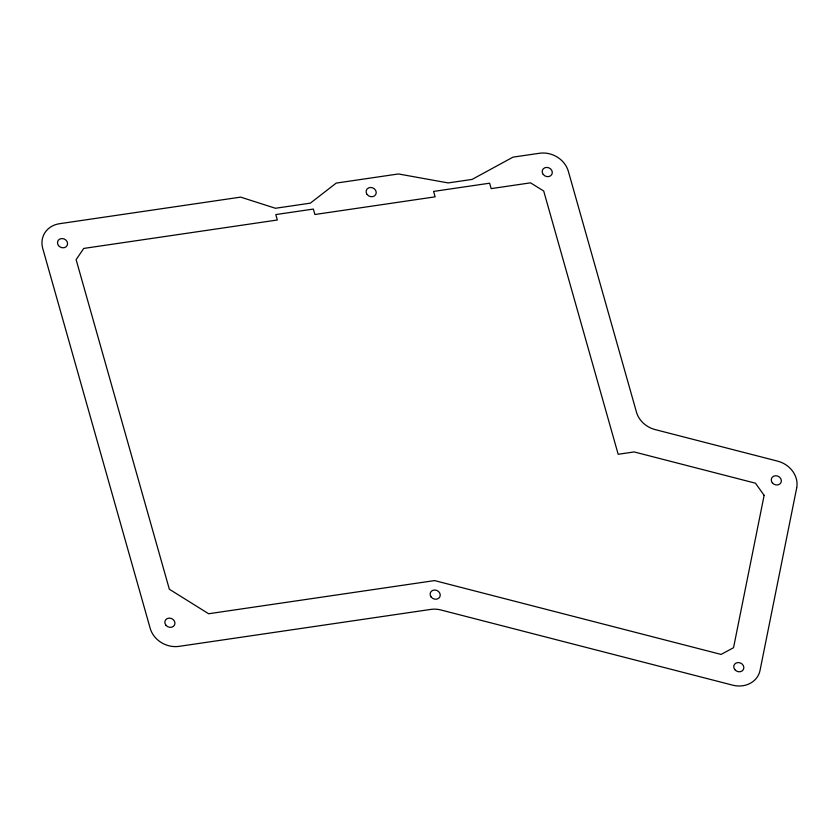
<?xml version="1.0" encoding="UTF-8"?>
<svg xmlns="http://www.w3.org/2000/svg" width="839" height="839" viewBox="0 0 839 839"><rect width="100%" height="100%" fill="white"/><g stroke="black" fill="none" stroke-linecap="round" stroke-linejoin="round"><path stroke-width="1.26" d="M764.13 495.346L733.538 647.708L721.089 654.42L434.571 580.588L208.649 613.749L169.342 589.23L76.118 259.639L83.732 248.428L277.331 220.007L275.8 214.574L313.346 209.068L314.877 214.501L435.126 196.84L433.595 191.418L489.619 183.196L491.161 188.618L530.521 182.839L543.703 191.009L618.175 454.287L634.169 451.938L755.467 483.201L764.13 495.346M796.683 487.92L760.05 670.361A24.132 21.069 24.7 0 1 732.625 685.148L440.968 609.995A24.132 21.069 24.7 0 0 430.753 609.418L179.074 646.355A24.132 21.069 24.7 0 1 150.191 628.338L42.737 248.428A24.132 21.069 24.7 0 1 59.527 223.709L240.646 197.123L275.423 208.271L310.346 203.153L336.208 183.091L398.452 173.956L448.152 182.923L472.116 179.41L512.986 157.145L539.456 153.264A24.132 21.069 24.7 0 1 568.339 171.282L636.465 412.138A24.132 21.069 24.7 0 0 655.133 429.578L777.596 461.135A24.132 21.069 24.7 0 1 796.683 487.92M367.136 194.512A5.17 4.51 24.7 0 0 375.841 194.312A5.17 4.51 24.7 0 0 370.523 187.464A5.17 4.51 24.7 0 0 367.136 194.512M543.221 174.449A5.17 4.51 24.7 0 0 551.915 174.26A5.17 4.51 24.7 0 0 546.598 167.401A5.17 4.51 24.7 0 0 543.221 174.449M772.289 482.782A5.17 4.51 24.7 0 0 780.983 482.582A5.17 4.51 24.7 0 0 775.666 475.734A5.17 4.51 24.7 0 0 772.289 482.782M734.775 669.595A5.17 4.51 24.7 0 0 743.469 669.396A5.17 4.51 24.7 0 0 738.152 662.548A5.17 4.51 24.7 0 0 734.775 669.595M431.162 597.043A5.17 4.51 24.7 0 0 439.856 596.844A5.17 4.51 24.7 0 0 434.539 589.995A5.17 4.51 24.7 0 0 431.162 597.043M165.87 625.149A5.17 4.51 24.7 0 0 174.564 624.95A5.17 4.51 24.7 0 0 169.247 618.102A5.17 4.51 24.7 0 0 165.87 625.149M58.51 245.596A5.17 4.51 24.7 0 0 67.204 245.397A5.17 4.51 24.7 0 0 61.887 238.549A5.17 4.51 24.7 0 0 58.51 245.596"/></g></svg>
